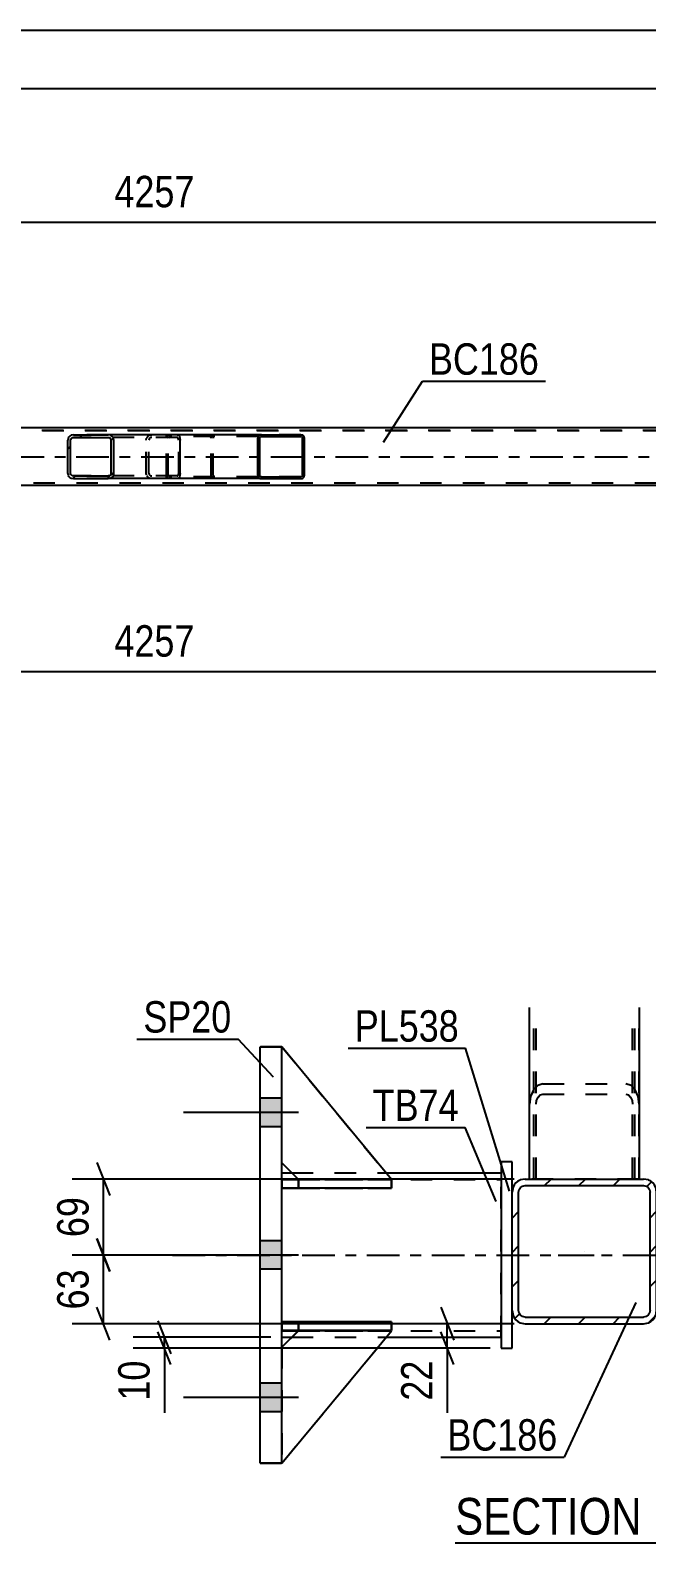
# Model space of a CAD drawing. Header units: millimetres. Extents: x 0 to 841, y 0 to 594.
# Drawn here: x 238.3 to 294.6, y 146 to 284 of the extents above; entities that cross this region are included whole.
import ezdxf

# ---------------------------------------------------------------- set-up
doc = ezdxf.new("R2010")
doc.units = ezdxf.units.MM
doc.linetypes.add('DXK_LINE_DOT2', pattern=[3.9198, 1.9599, -1.9599])
doc.linetypes.add('DXK_LINE_DOT3', pattern=[5.9187, 2.979, -0.9799, 0.9799, -0.9799])
doc.styles.add('Arial Narrow', font='ARIALN.TTF', dxfattribs={"height": 0.2})

# ---------------------------------------------------------------- blocks, each defined once
blk = doc.blocks.new('Unknown-318885327-15 - 1288')
at = {"color": 6, "linetype": 'Continuous'}
blk.add_line((277.08, 146.02), (304.3, 146.02), dxfattribs=at)
at = {"color": 0, "linetype": 'Continuous'}
for points in [[(295.19, 146.77), (295.19, 150.27), (277.08, 150.27), (277.08, 146.77)], [(298.58, 146.77), (298.58, 150.27), (296.24, 150.27), (296.24, 146.77)], [(300.91, 146.77), (300.91, 150.27), (299.63, 150.27), (299.63, 146.77)], [(304.3, 146.77), (304.3, 150.27), (301.96, 150.27), (301.96, 146.77)]]:
    blk.add_wipeout(points, dxfattribs=at)
at = {"color": 7, "linetype": 'Continuous', "style": 'Arial Narrow'}
for s, p in [('SECTION ', (277.08, 146.77)), ('F', (296.24, 146.77)), ('F', (301.96, 146.77)), ('-', (299.63, 146.77))]:
    blk.add_text(s, height=3.34, dxfattribs=at).set_placement(p)
blk = doc.blocks.new('Part-318885327-5924 - 5732')
at = {"linetype": 'Continuous'}
h = blk.add_hatch(dxfattribs=at)
h.set_pattern_fill('', scale=0.7, style=0, pattern_type=0)
h.set_pattern_definition([(45, (245.8783, 246.8129), (-1.57154, 1.57154), [])])
h.paths.add_polyline_path([(245.92, 246.63), (245.88, 246.81), (245.77, 246.97), (245.61, 247.07), (245.41, 247.11), (242.23, 247.11), (242.04, 247.07), (241.87, 246.97), (241.76, 246.81), (241.73, 246.63), (241.73, 243.59), (241.76, 243.41), (241.87, 243.25), (242.04, 243.15), (242.23, 243.11), (245.41, 243.11), (245.61, 243.15), (245.77, 243.25), (245.88, 243.41), (245.92, 243.59)])
h.paths.add_polyline_path([(245.65, 243.5), (245.59, 243.42), (245.51, 243.37), (245.41, 243.35), (242.23, 243.35), (242.13, 243.37), (242.05, 243.42), (242, 243.5), (241.98, 243.59), (241.98, 246.63), (242, 246.72), (242.05, 246.8), (242.13, 246.85), (242.23, 246.87), (245.41, 246.87), (245.51, 246.85), (245.59, 246.8), (245.65, 246.72), (245.67, 246.63), (245.67, 243.59)])
at = {"color": 2, "linetype": 'Continuous'}
for p, q in [((242.23, 247.11), (242.04, 247.07)), ((242.23, 247.11), (245.41, 247.11)), ((251.71, 247.11), (245.41, 247.11)), ((245.61, 247.07), (245.41, 247.11)), ((251.71, 247.11), (251.82, 247.07)), ((251.82, 247.07), (251.91, 246.97)), ((241.76, 246.81), (241.73, 246.63)), ((241.73, 243.59), (241.73, 246.63)), ((241.98, 246.63), (242, 246.72)), ((241.98, 243.59), (241.98, 246.63)), ((242, 246.72), (242.05, 246.8)), ((242.05, 246.8), (242.13, 246.85)), ((242.13, 246.85), (242.23, 246.87)), ((242.23, 246.87), (245.41, 246.87)), ((245.41, 246.87), (245.51, 246.85)), ((245.51, 246.85), (245.59, 246.8)), ((245.59, 246.8), (245.65, 246.72)), ((245.65, 246.72), (245.67, 246.63)), ((245.67, 243.59), (245.67, 246.63)), ((245.92, 246.63), (245.88, 246.81)), ((245.92, 243.59), (245.92, 246.63)), ((251.91, 246.97), (251.96, 246.81)), ((251.96, 246.81), (251.98, 246.63)), ((251.98, 243.59), (251.98, 246.63)), ((241.73, 243.59), (241.76, 243.41)), ((242, 243.5), (241.98, 243.59)), ((242.05, 243.42), (242, 243.5)), ((242.04, 243.15), (242.23, 243.11)), ((242.13, 243.37), (242.05, 243.42)), ((242.23, 243.35), (242.13, 243.37)), ((242.23, 243.35), (245.41, 243.35)), ((242.23, 243.11), (245.41, 243.11)), ((245.51, 243.37), (245.41, 243.35)), ((245.41, 243.11), (245.61, 243.15)), ((251.71, 243.11), (245.41, 243.11)), ((245.59, 243.42), (245.51, 243.37)), ((245.65, 243.5), (245.59, 243.42)), ((245.67, 243.59), (245.65, 243.5)), ((245.88, 243.41), (245.92, 243.59)), ((251.82, 243.15), (251.71, 243.11)), ((251.91, 243.25), (251.82, 243.15)), ((251.96, 243.41), (251.91, 243.25)), ((251.98, 243.59), (251.96, 243.41))]:
    blk.add_line(p, q, dxfattribs=at)
at = {"color": 7, "linetype": 'DXK_LINE_DOT2'}
for p, q in [((245.41, 247.11), (242.23, 247.11)), ((249.19, 247.07), (249.38, 247.11)), ((250.72, 246.87), (250.72, 247.11)), ((251.71, 246.87), (242.23, 246.87)), ((248.88, 246.63), (248.92, 246.81)), ((248.88, 243.59), (248.88, 246.63)), ((249.15, 246.72), (249.13, 246.63)), ((249.13, 243.59), (249.13, 246.63)), ((249.2, 246.8), (249.15, 246.72)), ((249.28, 246.85), (249.2, 246.8)), ((249.38, 246.87), (249.28, 246.85)), ((251.77, 246.85), (251.71, 246.87)), ((251.81, 246.8), (251.77, 246.85)), ((251.84, 246.72), (251.81, 246.8)), ((251.85, 246.63), (251.84, 246.72)), ((251.85, 243.59), (251.85, 246.63)), ((251.71, 243.35), (242.23, 243.35)), ((245.41, 243.11), (242.23, 243.11)), ((248.92, 243.41), (248.88, 243.59)), ((249.13, 243.59), (249.15, 243.5)), ((249.15, 243.5), (249.2, 243.42)), ((249.38, 243.11), (249.19, 243.15)), ((249.2, 243.42), (249.22, 243.41)), ((249.22, 243.41), (249.28, 243.37)), ((249.28, 243.37), (249.38, 243.35)), ((250.72, 243.11), (250.72, 243.35)), ((251.71, 243.35), (251.77, 243.37)), ((251.77, 243.37), (251.81, 243.42)), ((251.81, 243.42), (251.84, 243.5)), ((251.84, 243.5), (251.85, 243.59))]:
    blk.add_line(p, q, dxfattribs=at)
at = {"color": 2, "linetype": 'Continuous'}
for centre, start, end in [((242.21, 246.61), 111.1941, 156.1506), ((245.43, 246.61), 23.8494, 68.8059), ((242.21, 243.6), 203.8494, 248.8059), ((245.43, 243.6), 291.1941, 336.1506)]:
    blk.add_arc(centre, 0.492, start, end, dxfattribs=at)
at = {"color": 7, "linetype": 'DXK_LINE_DOT2'}
for centre, start, end in [((249.37, 246.61), 111.1941, 156.1506), ((249.37, 243.6), 203.8494, 248.8059)]:
    blk.add_arc(centre, 0.492, start, end, dxfattribs=at)
blk = doc.blocks.new('Part-318885327-5861 - 5732')
at = {"color": 7, "linetype": 'DXK_LINE_DOT2'}
for p, q in [((735.2, 247.51), (70.85, 247.51)), ((70.85, 247.51), (734.45, 247.51)), ((734.45, 242.71), (70.85, 242.71))]:
    blk.add_line(p, q, dxfattribs=at)
at = {"color": 2, "linetype": 'Continuous'}
for p, q in [((333.97, 247.75), (169.7, 247.75)), ((333.97, 242.47), (169.7, 242.47))]:
    blk.add_line(p, q, dxfattribs=at)
at = {"color": 7, "linetype": 'DXK_LINE_DOT3'}
blk.add_line((70.85, 245.11), (734.86, 245.11), dxfattribs=at)
blk = doc.blocks.new('Part-318885327-5923 - 5732')
at = {"linetype": 'Continuous'}
h = blk.add_hatch(dxfattribs=at)
h.set_pattern_fill('', scale=0.7, style=0, pattern_type=0)
h.set_pattern_definition([(45, (263.3018, 246.9117), (-1.57154, 1.57154), [])])
h.paths.add_polyline_path([(263.33, 246.79), (263.3, 246.91), (263.23, 247.02), (263.12, 247.08), (262.99, 247.11), (259.41, 247.11), (259.28, 247.08), (259.17, 247.02), (259.1, 246.91), (259.07, 246.79), (259.07, 243.43), (259.1, 243.31), (259.17, 243.2), (259.28, 243.13), (259.41, 243.11), (262.99, 243.11), (263.12, 243.13), (263.23, 243.2), (263.3, 243.31), (263.33, 243.43)])
h.paths.add_polyline_path([(263.14, 243.37), (263.11, 243.32), (263.05, 243.28), (262.99, 243.27), (259.41, 243.27), (259.35, 243.28), (259.29, 243.32), (259.25, 243.37), (259.24, 243.43), (259.24, 246.79), (259.25, 246.85), (259.29, 246.9), (259.35, 246.94), (259.41, 246.95), (262.99, 246.95), (263.05, 246.94), (263.11, 246.9), (263.14, 246.85), (263.16, 246.79), (263.16, 243.43)])
at = {"color": 7, "linetype": 'DXK_LINE_DOT2'}
for p, q in [((250.93, 247.08), (251.06, 247.11)), ((251.71, 247.11), (251.06, 247.11)), ((254.64, 247.11), (254.77, 247.08)), ((262.99, 247.11), (259.41, 247.11)), ((250.72, 246.79), (250.75, 246.91)), ((250.72, 243.43), (250.72, 246.79)), ((250.9, 246.85), (250.89, 246.79)), ((250.89, 243.43), (250.89, 246.79)), ((250.94, 246.9), (250.9, 246.85)), ((251, 246.94), (250.94, 246.9)), ((251.06, 246.95), (251, 246.94)), ((262.99, 246.95), (251.06, 246.95)), ((254.7, 246.94), (254.64, 246.95)), ((254.76, 246.9), (254.7, 246.94)), ((254.8, 246.85), (254.76, 246.9)), ((254.81, 246.79), (254.8, 246.85)), ((254.81, 243.43), (254.81, 246.79)), ((254.95, 246.91), (254.98, 246.79)), ((254.98, 243.43), (254.98, 246.79)), ((250.75, 243.31), (250.72, 243.43)), ((250.89, 243.43), (250.9, 243.37)), ((250.9, 243.37), (250.94, 243.32)), ((251.06, 243.11), (250.93, 243.13)), ((250.94, 243.32), (251, 243.28)), ((251, 243.28), (251.06, 243.27)), ((262.99, 243.27), (251.06, 243.27)), ((251.71, 243.11), (251.06, 243.11)), ((254.64, 243.27), (254.7, 243.28)), ((254.77, 243.13), (254.64, 243.11)), ((254.7, 243.28), (254.76, 243.32)), ((254.76, 243.32), (254.8, 243.37)), ((254.8, 243.37), (254.81, 243.43)), ((254.98, 243.43), (254.95, 243.31)), ((259.41, 243.11), (262.99, 243.11))]:
    blk.add_line(p, q, dxfattribs=at)
at = {"color": 2, "linetype": 'Continuous'}
for p, q in [((259.41, 247.11), (251.71, 247.11)), ((259.41, 247.11), (259.28, 247.08)), ((259.41, 247.11), (262.99, 247.11)), ((263.12, 247.08), (262.99, 247.11)), ((259.1, 246.91), (259.07, 246.79)), ((259.07, 243.43), (259.07, 246.79)), ((259.24, 246.79), (259.25, 246.85)), ((259.24, 243.43), (259.24, 246.79)), ((259.25, 246.85), (259.29, 246.9)), ((259.29, 246.9), (259.35, 246.94)), ((259.35, 246.94), (259.41, 246.95)), ((259.41, 246.95), (262.99, 246.95)), ((262.99, 246.95), (263.05, 246.94)), ((263.05, 246.94), (263.11, 246.9)), ((263.11, 246.9), (263.14, 246.85)), ((263.14, 246.85), (263.16, 246.79)), ((263.16, 243.43), (263.16, 246.79)), ((263.33, 246.79), (263.3, 246.91)), ((263.33, 243.43), (263.33, 246.79)), ((259.41, 243.11), (251.71, 243.11)), ((259.07, 243.43), (259.1, 243.31)), ((259.25, 243.37), (259.24, 243.43)), ((259.29, 243.32), (259.25, 243.37)), ((259.28, 243.13), (259.41, 243.11)), ((259.35, 243.28), (259.29, 243.32)), ((259.41, 243.27), (259.35, 243.28)), ((259.41, 243.27), (262.99, 243.27)), ((259.41, 243.11), (262.99, 243.11)), ((263.05, 243.28), (262.99, 243.27)), ((262.99, 243.11), (263.12, 243.13)), ((263.11, 243.32), (263.05, 243.28)), ((263.14, 243.37), (263.11, 243.32)), ((263.16, 243.43), (263.14, 243.37)), ((263.3, 243.31), (263.33, 243.43))]:
    blk.add_line(p, q, dxfattribs=at)
at = {"color": 7, "linetype": 'DXK_LINE_DOT2'}
for centre, start, end in [((251.05, 246.78), 110.7583, 155.68), ((254.65, 246.78), 24.32, 69.2417), ((251.05, 243.44), 204.32, 249.2417), ((254.65, 243.44), 290.7583, 335.68)]:
    blk.add_arc(centre, 0.331, start, end, dxfattribs=at)
at = {"color": 2, "linetype": 'Continuous'}
for centre, start, end in [((259.4, 246.78), 110.7583, 155.68), ((263, 246.78), 24.32, 69.2417), ((259.4, 243.44), 204.32, 249.2417), ((263, 243.44), 290.7583, 335.68)]:
    blk.add_arc(centre, 0.331, start, end, dxfattribs=at)
blk = doc.blocks.new('Bolt-318885327-1454 - 1288')
at = {"linetype": 'Continuous'}
for points in [[(261.27, 183.97), (261.27, 186.57), (259.27, 186.57), (259.27, 183.97)], [(261.27, 183.97), (261.27, 186.57), (259.27, 186.57), (259.27, 183.97)], [(261.27, 183.97), (261.27, 186.57), (259.27, 186.57), (259.27, 183.97)], [(261.27, 170.97), (261.27, 173.57), (259.27, 173.57), (259.27, 170.97)], [(261.27, 170.97), (261.27, 173.57), (259.27, 173.57), (259.27, 170.97)], [(261.27, 157.97), (261.27, 160.57), (259.27, 160.57), (259.27, 157.97)], [(261.27, 157.97), (261.27, 160.57), (259.27, 160.57), (259.27, 157.97)], [(261.27, 157.97), (261.27, 160.57), (259.27, 160.57), (259.27, 157.97)]]:
    blk.add_hatch(color=1, dxfattribs=at).paths.add_polyline_path(points)
at = {"color": 1, "linetype": 'Continuous'}
for p, q in [((261.27, 186.57), (259.27, 186.57)), ((261.27, 186.57), (259.27, 186.57)), ((261.27, 186.57), (259.27, 186.57)), ((262.77, 185.27), (252.27, 185.27)), ((262.77, 185.27), (252.27, 185.27)), ((262.77, 185.27), (252.27, 185.27)), ((261.27, 183.97), (259.27, 183.97)), ((261.27, 183.97), (259.27, 183.97)), ((261.27, 183.97), (259.27, 183.97)), ((261.27, 173.57), (259.27, 173.57)), ((261.27, 173.57), (259.27, 173.57)), ((262.77, 172.27), (252.27, 172.27)), ((262.77, 172.27), (252.27, 172.27)), ((261.27, 170.97), (259.27, 170.97)), ((261.27, 170.97), (259.27, 170.97)), ((261.27, 160.57), (259.27, 160.57)), ((261.27, 160.57), (259.27, 160.57)), ((261.27, 160.57), (259.27, 160.57)), ((262.77, 159.27), (252.27, 159.27)), ((262.77, 159.27), (252.27, 159.27)), ((262.77, 159.27), (252.27, 159.27)), ((261.27, 157.97), (259.27, 157.97)), ((261.27, 157.97), (259.27, 157.97)), ((261.27, 157.97), (259.27, 157.97))]:
    blk.add_line(p, q, dxfattribs=at)
blk = doc.blocks.new('Part-318885327-1310 - 1288')
at = {"color": 2, "linetype": 'Continuous'}
for p, q in [((282.27, 180.78), (281.27, 180.78)), ((281.27, 180.78), (281.27, 163.78)), ((282.27, 178.01), (282.27, 180.78)), ((282.27, 163.78), (282.27, 167.21)), ((281.27, 163.78), (282.27, 163.78))]:
    blk.add_line(p, q, dxfattribs=at)
at = {"color": 7, "linetype": 'DXK_LINE_DOT2'}
blk.add_line((282.27, 167.21), (282.27, 178.01), dxfattribs=at)
blk = doc.blocks.new('Part-318885327-1325 - 1288')
at = {"color": 2, "linetype": 'Continuous'}
for p, q in [((261.27, 179.77), (262.16, 179.77)), ((270.76, 179.77), (281.27, 179.77)), ((261.27, 164.77), (262.17, 164.77)), ((270.78, 164.77), (281.27, 164.77))]:
    blk.add_line(p, q, dxfattribs=at)
at = {"color": 7, "linetype": 'DXK_LINE_DOT2'}
for p, q in [((261.27, 164.77), (261.27, 179.77)), ((262.16, 179.77), (270.76, 179.77)), ((281.27, 164.77), (281.27, 179.77)), ((261.27, 179.17), (281.27, 179.17)), ((261.27, 165.37), (281.27, 165.37)), ((262.17, 164.77), (270.78, 164.77))]:
    blk.add_line(p, q, dxfattribs=at)
at = {"color": 7, "linetype": 'DXK_LINE_DOT3'}
blk.add_line((251.27, 172.27), (291.27, 172.27), dxfattribs=at)
blk = doc.blocks.new('Part-318885327-1353 - 1288')
at = {"color": 2, "linetype": 'Continuous'}
for p, q in [((261.27, 178.38), (261.27, 179.18)), ((261.27, 179.18), (270.02, 179.18)), ((271.27, 178.38), (261.27, 178.38)), ((261.27, 178.38), (261.27, 178.38)), ((271.27, 179.18), (271.26, 179.18)), ((271.27, 178.38), (271.27, 179.18))]:
    blk.add_line(p, q, dxfattribs=at)
at = {"color": 7, "linetype": 'DXK_LINE_DOT2'}
for p, q in [((262.77, 179.18), (261.27, 179.18)), ((261.27, 178.38), (262.77, 178.38)), ((262.77, 178.38), (262.77, 179.18)), ((271.26, 179.18), (262.77, 179.18)), ((262.77, 178.38), (271.27, 178.38)), ((270.02, 179.18), (271.26, 179.18))]:
    blk.add_line(p, q, dxfattribs=at)
blk = doc.blocks.new('Part-318885327-1373 - 1288')
at = {"color": 2, "linetype": 'Continuous'}
for p, q in [((259.27, 191.27), (259.27, 191.27)), ((259.27, 191.27), (261.27, 191.27)), ((259.27, 153.27), (259.27, 191.27)), ((261.27, 191.27), (261.27, 191.27)), ((261.27, 153.27), (261.27, 191.27)), ((261.27, 153.27), (259.27, 153.27))]:
    blk.add_line(p, q, dxfattribs=at)
at = {"color": 7, "linetype": 'DXK_LINE_DOT2'}
for p, q in [((261.27, 191.27), (259.27, 191.27)), ((259.27, 191.27), (259.27, 191.27)), ((261.27, 191.27), (261.27, 191.27)), ((259.27, 153.27), (261.27, 153.27))]:
    blk.add_line(p, q, dxfattribs=at)
blk = doc.blocks.new('Part-318885327-1505 - 1288')
at = {"linetype": 'Continuous'}
h = blk.add_hatch(dxfattribs=at)
h.set_pattern_fill('', scale=0.7, style=0, pattern_type=0)
h.set_pattern_definition([(45, (294.7259, 166.1032), (-1.57154, 1.57154), [])])
h.paths.add_polyline_path([(294.27, 166.01), (294.73, 166.1), (295.12, 166.36), (295.38, 166.75), (295.47, 167.21), (295.47, 178.01), (295.38, 178.47), (295.12, 178.86), (294.73, 179.12), (294.27, 179.21), (283.47, 179.21), (283.01, 179.12), (282.62, 178.86), (282.36, 178.47), (282.27, 178.01), (282.27, 167.21), (282.36, 166.75), (282.62, 166.36), (283.01, 166.1), (283.47, 166.01)])
h.paths.add_polyline_path([(283.47, 166.61), (283.24, 166.66), (283.04, 166.79), (282.91, 166.98), (282.87, 167.21), (282.87, 178.01), (282.91, 178.24), (283.04, 178.44), (283.24, 178.57), (283.47, 178.61), (294.27, 178.61), (294.5, 178.57), (294.69, 178.44), (294.82, 178.24), (294.87, 178.01), (294.87, 167.21), (294.82, 166.98), (294.69, 166.79), (294.5, 166.66), (294.27, 166.61)])
at = {"color": 2, "linetype": 'Continuous'}
for p, q in [((282.36, 178.47), (282.27, 178.01)), ((282.87, 178.01), (282.91, 178.24)), ((282.91, 178.24), (283.04, 178.44)), ((283.47, 179.21), (283.01, 179.12)), ((283.04, 178.44), (283.24, 178.57)), ((283.24, 178.57), (283.47, 178.61)), ((283.47, 179.21), (283.47, 179.21)), ((283.47, 179.21), (294.27, 179.21)), ((283.47, 178.61), (283.47, 178.61)), ((283.47, 178.61), (294.27, 178.61)), ((294.27, 179.21), (294.27, 179.21)), ((294.73, 179.12), (294.27, 179.21)), ((294.27, 178.61), (294.27, 178.61)), ((294.27, 178.61), (294.5, 178.57)), ((294.5, 178.57), (294.69, 178.44)), ((294.69, 178.44), (294.82, 178.24)), ((294.82, 178.24), (294.87, 178.01)), ((295.47, 178.01), (295.38, 178.47)), ((282.27, 178.01), (282.27, 178.01)), ((282.27, 167.21), (282.27, 178.01)), ((282.87, 178.01), (282.87, 178.01)), ((282.87, 167.21), (282.87, 178.01)), ((294.87, 178.01), (294.87, 178.01)), ((294.87, 167.21), (294.87, 178.01)), ((295.47, 178.01), (295.47, 178.01)), ((295.47, 167.21), (295.47, 178.01)), ((282.27, 167.21), (282.27, 167.21)), ((282.27, 167.21), (282.36, 166.75)), ((282.87, 167.21), (282.87, 167.21)), ((282.91, 166.98), (282.87, 167.21)), ((283.04, 166.79), (282.91, 166.98)), ((294.82, 166.98), (294.69, 166.79)), ((294.87, 167.21), (294.82, 166.98)), ((294.87, 167.21), (294.87, 167.21)), ((295.38, 166.75), (295.47, 167.21)), ((295.47, 167.21), (295.47, 167.21)), ((283.01, 166.1), (283.47, 166.01)), ((283.24, 166.66), (283.04, 166.79)), ((283.47, 166.61), (283.24, 166.66)), ((283.47, 166.61), (283.47, 166.61)), ((283.47, 166.61), (294.27, 166.61)), ((283.47, 166.01), (283.47, 166.01)), ((283.47, 166.01), (294.27, 166.01)), ((294.5, 166.66), (294.27, 166.61)), ((294.27, 166.61), (294.27, 166.61)), ((294.27, 166.01), (294.73, 166.1)), ((294.27, 166.01), (294.27, 166.01)), ((294.69, 166.79), (294.5, 166.66))]:
    blk.add_line(p, q, dxfattribs=at)
at = {"color": 7, "linetype": 'DXK_LINE_DOT3'}
blk.add_line((288.87, 172.61), (288.87, 172.61), dxfattribs=at)
at = {"color": 2, "linetype": 'Continuous'}
for centre, start, end in [((283.47, 178.01), 112.5, 157.5), ((294.27, 178.01), 22.5, 67.5), ((283.47, 167.21), 202.5, 247.5), ((294.27, 167.21), 292.5, 337.5)]:
    blk.add_arc(centre, 1.2, start, end, dxfattribs=at)
blk = doc.blocks.new('Part-318885327-1377 - 1288')
at = {"color": 7, "linetype": 'DXK_LINE_DOT2'}
for p, q in [((262.77, 165.37), (261.27, 163.87)), ((261.27, 153.28), (271.27, 165.37)), ((261.27, 163.87), (262.77, 165.37)), ((261.27, 153.28), (271.27, 165.37)), ((271.27, 165.37), (262.77, 165.37)), ((262.77, 165.37), (262.77, 165.37)), ((262.77, 165.37), (271.27, 165.37)), ((271.27, 165.37), (271.27, 165.37)), ((261.27, 163.87), (261.27, 153.28))]:
    blk.add_line(p, q, dxfattribs=at)
blk = doc.blocks.new('Part-318885327-1378 - 1288')
at = {"color": 2, "linetype": 'Continuous'}
for p, q in [((261.27, 191.28), (261.27, 191.28)), ((261.27, 191.28), (261.27, 191.27)), ((271.27, 179.17), (261.27, 191.28)), ((262.76, 179.18), (261.27, 180.67)), ((270.02, 179.17), (271.27, 179.17)), ((271.27, 179.17), (271.27, 179.17))]:
    blk.add_line(p, q, dxfattribs=at)
at = {"color": 7, "linetype": 'DXK_LINE_DOT2'}
for p, q in [((261.27, 191.28), (271.27, 179.17)), ((261.27, 180.67), (261.27, 191.27)), ((262.77, 179.17), (261.27, 180.67)), ((262.77, 179.17), (262.76, 179.18)), ((271.27, 179.17), (262.77, 179.17)), ((262.77, 179.17), (262.77, 179.17)), ((262.77, 179.17), (270.02, 179.17))]:
    blk.add_line(p, q, dxfattribs=at)
blk = doc.blocks.new('Part-318885327-1379 - 1288')
at = {"color": 7, "linetype": 'DXK_LINE_DOT2'}
for p, q in [((261.27, 180.67), (261.27, 191.28)), ((261.27, 191.28), (271.27, 179.17)), ((261.27, 191.28), (271.27, 179.17)), ((262.77, 179.17), (261.27, 180.67)), ((262.77, 179.17), (261.27, 180.67)), ((271.27, 179.17), (262.77, 179.17)), ((262.77, 179.17), (262.77, 179.17)), ((262.77, 179.17), (271.27, 179.17)), ((271.27, 179.17), (271.27, 179.17))]:
    blk.add_line(p, q, dxfattribs=at)
blk = doc.blocks.new('Part-318885327-1380 - 1288')
at = {"color": 7, "linetype": 'DXK_LINE_DOT2'}
for p, q in [((261.27, 166.18), (262.77, 166.18)), ((271.27, 166.18), (261.27, 166.18)), ((261.27, 166.18), (261.27, 166.18)), ((261.27, 166.18), (261.27, 165.38)), ((261.27, 166.18), (261.27, 165.38)), ((262.77, 166.18), (271.27, 166.18)), ((262.77, 166.18), (262.77, 165.38)), ((271.27, 166.18), (271.27, 165.38)), ((262.77, 165.38), (261.27, 165.38)), ((261.27, 165.38), (271.27, 165.38)), ((261.27, 165.38), (261.27, 165.38)), ((271.27, 165.38), (262.77, 165.38))]:
    blk.add_line(p, q, dxfattribs=at)
blk = doc.blocks.new('Part-318885327-1468 - 1288')
at = {"color": 7, "linetype": 'DXK_LINE_DOT2'}
for p, q in [((261.27, 179.18), (262.77, 179.18)), ((271.03, 179.18), (261.27, 179.18)), ((261.27, 179.18), (261.27, 179.18)), ((261.27, 179.18), (261.27, 178.38)), ((261.27, 179.18), (261.27, 178.38)), ((262.77, 178.38), (261.27, 178.38)), ((261.27, 178.38), (271.27, 178.38)), ((261.27, 178.38), (261.27, 178.38)), ((262.77, 179.18), (271.27, 179.18)), ((262.77, 179.18), (262.77, 178.38)), ((271.27, 178.38), (262.77, 178.38)), ((271.27, 179.18), (271.27, 178.38))]:
    blk.add_line(p, q, dxfattribs=at)
blk = doc.blocks.new('Part-318885327-1469 - 1288')
at = {"color": 2, "linetype": 'Continuous'}
for p, q in [((261.27, 165.38), (261.27, 166.18)), ((271.27, 166.18), (261.27, 166.18)), ((271.27, 165.38), (271.27, 166.18)), ((271.27, 165.38), (261.27, 165.38)), ((261.27, 165.38), (261.27, 165.38))]:
    blk.add_line(p, q, dxfattribs=at)
at = {"color": 7, "linetype": 'DXK_LINE_DOT2'}
for p, q in [((262.77, 166.18), (261.27, 166.18)), ((262.77, 165.38), (262.77, 166.18)), ((271.27, 166.18), (262.77, 166.18)), ((261.27, 165.38), (262.77, 165.38)), ((262.77, 165.38), (271.27, 165.38))]:
    blk.add_line(p, q, dxfattribs=at)
blk = doc.blocks.new('Part-318885327-1475 - 1288')
at = {"color": 2, "linetype": 'Continuous'}
for p, q in [((262.77, 165.37), (261.27, 163.87)), ((261.27, 153.28), (271.27, 165.37)), ((271.27, 165.37), (262.77, 165.37)), ((262.77, 165.37), (262.77, 165.37)), ((271.27, 165.37), (271.27, 165.37))]:
    blk.add_line(p, q, dxfattribs=at)
at = {"color": 7, "linetype": 'DXK_LINE_DOT2'}
for p, q in [((261.27, 163.87), (262.77, 165.37)), ((261.27, 153.28), (271.27, 165.37)), ((262.77, 165.37), (271.27, 165.37)), ((261.27, 163.87), (261.27, 153.28))]:
    blk.add_line(p, q, dxfattribs=at)
blk = doc.blocks.new('Part-318885327-1483 - 1288')
at = {"color": 7, "linetype": 'DXK_LINE_DOT2'}
for p, q in [((283.87, 179.21), (283.87, 194.87)), ((284.47, 179.21), (284.47, 194.87)), ((293.27, 179.21), (293.27, 194.87)), ((293.87, 179.21), (293.87, 194.87)), ((284.61, 187.75), (284.22, 187.34)), ((285.07, 187.89), (284.61, 187.75)), ((285.07, 187.89), (292.67, 187.89)), ((293.13, 187.75), (292.67, 187.89)), ((293.52, 187.34), (293.13, 187.75)), ((283.96, 186.74), (283.87, 186.03)), ((284.22, 187.34), (283.96, 186.74)), ((284.47, 186.03), (284.51, 186.38)), ((284.51, 186.38), (284.64, 186.69)), ((284.64, 186.69), (284.84, 186.89)), ((284.84, 186.89), (285.07, 186.96)), ((285.07, 186.96), (292.67, 186.96)), ((292.67, 186.96), (292.9, 186.89)), ((292.9, 186.89), (293.09, 186.69)), ((293.09, 186.69), (293.22, 186.38)), ((293.22, 186.38), (293.27, 186.03)), ((293.78, 186.74), (293.52, 187.34)), ((293.87, 186.03), (293.78, 186.74)), ((283.87, 179.21), (293.87, 179.21))]:
    blk.add_line(p, q, dxfattribs=at)
blk = doc.blocks.new('Part-318885327-1484 - 1288')
at = {"color": 2, "linetype": 'Continuous'}
for p, q in [((283.87, 179.21), (283.87, 194.87)), ((293.87, 194.87), (293.87, 179.21))]:
    blk.add_line(p, q, dxfattribs=at)
at = {"color": 7, "linetype": 'DXK_LINE_DOT2'}
for p, q in [((284.27, 179.21), (284.27, 194.87)), ((293.47, 179.21), (293.47, 194.87)), ((293.87, 179.21), (283.87, 179.21))]:
    blk.add_line(p, q, dxfattribs=at)
blk = doc.blocks.new('Part-318885327-1514 - 1288')
at = {"color": 2, "linetype": 'Continuous'}
for p, q in [((304.97, 179.77), (296.47, 179.77)), ((314.47, 179.77), (313.57, 179.77)), ((304.96, 164.77), (296.47, 164.77)), ((314.47, 164.77), (313.56, 164.77))]:
    blk.add_line(p, q, dxfattribs=at)
at = {"color": 7, "linetype": 'DXK_LINE_DOT2'}
for p, q in [((296.47, 164.77), (296.47, 179.77)), ((313.57, 179.77), (304.97, 179.77)), ((314.47, 179.77), (314.47, 164.77)), ((314.47, 179.17), (296.47, 179.17)), ((296.47, 165.37), (314.47, 165.37)), ((313.56, 164.77), (304.96, 164.77))]:
    blk.add_line(p, q, dxfattribs=at)
at = {"color": 7, "linetype": 'DXK_LINE_DOT3'}
blk.add_line((286.47, 172.27), (324.47, 172.27), dxfattribs=at)
blk = doc.blocks.new('StraightDimension-318885327-6142 - 5732')
at = {"color": 7, "linetype": 'Continuous'}
blk.add_line((60.63, 278.71), (735.87, 278.71), dxfattribs=at)
blk = doc.blocks.new('StraightDimension-318885327-6186 - 5732')
at = {"color": 7, "linetype": 'Continuous'}
blk.add_line((59.99, 284.02), (736.5, 284.02), dxfattribs=at)
blk = doc.blocks.new('StraightDimension-318885327-16046 - 5732')
at = {"color": 7, "linetype": 'Continuous'}
blk.add_line((164.5, 225.52), (334.77, 225.52), dxfattribs=at)
at = {"color": 0}
blk.add_wipeout([(253.9, 226.27), (253.9, 230.47), (245.38, 230.47), (245.38, 226.27)], dxfattribs=at)
at = {"color": 3, "style": 'Arial Narrow'}
blk.add_text('4257', height=2.863, dxfattribs=at).set_placement((245.98, 226.87))
blk = doc.blocks.new('StraightDimension-318885327-16086 - 5732')
at = {"color": 7, "linetype": 'Continuous'}
blk.add_line((164.5, 266.52), (334.77, 266.52), dxfattribs=at)
at = {"color": 0}
blk.add_wipeout([(253.9, 267.27), (253.9, 271.47), (245.38, 271.47), (245.38, 267.27)], dxfattribs=at)
at = {"color": 3, "style": 'Arial Narrow'}
blk.add_text('4257', height=2.863, dxfattribs=at).set_placement((245.98, 267.87))
blk = doc.blocks.new('StraightDimension-318885327-1555 - 1288')
at = {"color": 7, "linetype": 'Continuous'}
for p, q in [((275.76, 167.51), (276.96, 164.51)), ((282.47, 166.01), (273.51, 166.01)), ((276.36, 163.78), (276.36, 166.01)), ((276.96, 162.28), (275.76, 165.28)), ((280.27, 163.78), (273.51, 163.78)), ((276.36, 163.78), (276.36, 157.87)), ((276.36, 163.78), (276.36, 157.87))]:
    blk.add_line(p, q, dxfattribs=at)
at = {"color": 0}
blk.add_wipeout([(275.61, 163.25), (271.41, 163.25), (271.41, 158.39), (275.61, 158.39)], dxfattribs=at)
at = {"color": 3, "style": 'Arial Narrow'}
blk.add_text('22', height=2.863, rotation=90.0002, dxfattribs=at).set_placement((275.01, 158.99))
blk = doc.blocks.new('StraightDimension-318885327-1587 - 1288')
at = {"color": 7, "linetype": 'Continuous'}
for p, q in [((244.37, 180.71), (245.57, 177.71)), ((282.47, 179.21), (242.12, 179.21)), ((244.97, 172.27), (244.97, 179.21)), ((245.57, 170.77), (244.37, 173.77)), ((253.31, 172.27), (242.12, 172.27))]:
    blk.add_line(p, q, dxfattribs=at)
at = {"color": 0}
blk.add_wipeout([(244.22, 178.17), (240.02, 178.17), (240.02, 173.31), (244.22, 173.31)], dxfattribs=at)
at = {"color": 3, "style": 'Arial Narrow'}
blk.add_text('69', height=2.863, rotation=90.0002, dxfattribs=at).set_placement((243.62, 173.91))
blk = doc.blocks.new('StraightDimension-318885327-1516 - 1288')
at = {"color": 7, "linetype": 'Continuous'}
for p, q in [((249.94, 166.27), (251.14, 163.27)), ((260.27, 164.77), (247.69, 164.77)), ((251.14, 162.28), (249.94, 165.28)), ((250.54, 163.78), (250.54, 164.77)), ((280.27, 163.78), (247.69, 163.78)), ((250.54, 163.78), (250.54, 157.87)), ((250.54, 163.78), (250.54, 157.87))]:
    blk.add_line(p, q, dxfattribs=at)
at = {"color": 0}
blk.add_wipeout([(249.79, 163.25), (245.59, 163.25), (245.59, 158.39), (249.79, 158.39)], dxfattribs=at)
at = {"color": 3, "style": 'Arial Narrow'}
blk.add_text('10', height=2.863, rotation=90.0002, dxfattribs=at).set_placement((249.19, 158.99))
blk = doc.blocks.new('StraightDimension-318885327-1598 - 1288')
at = {"color": 7, "linetype": 'Continuous'}
for p, q in [((244.37, 173.77), (245.57, 170.77)), ((253.31, 172.27), (242.12, 172.27)), ((244.97, 166.01), (244.97, 172.27)), ((245.57, 164.51), (244.37, 167.51)), ((282.47, 166.01), (242.12, 166.01))]:
    blk.add_line(p, q, dxfattribs=at)
at = {"color": 0}
blk.add_wipeout([(244.22, 171.57), (240.02, 171.57), (240.02, 166.71), (244.22, 166.71)], dxfattribs=at)
at = {"color": 3, "style": 'Arial Narrow'}
blk.add_text('63', height=2.863, rotation=90.0002, dxfattribs=at).set_placement((243.62, 167.31))
blk = doc.blocks.new('Mark-318885327-5857 - 5732')
at = {"color": 0}
blk.add_wipeout([(284.73, 252.59), (284.73, 255.59), (274.69, 255.59), (274.69, 252.59)], dxfattribs=at)
blk.add_wipeout([(284.73, 252.59), (284.73, 255.59), (274.69, 255.59), (274.69, 252.59)], dxfattribs=at)
at = {"color": 30, "linetype": 'Continuous'}
for p, q in [((270.55, 246.44), (274.09, 251.99)), ((274.09, 251.99), (285.33, 251.99))]:
    blk.add_line(p, q, dxfattribs=at)
at = {"color": 3, "style": 'Arial Narrow'}
blk.add_text('BC186', height=2.863, dxfattribs=at).set_placement((274.69, 252.59))
blk = doc.blocks.new('Mark-318885327-1321 - 1288')
at = {"color": 0}
blk.add_wipeout([(277.4, 184.5), (277.4, 187.5), (269.55, 187.5), (269.55, 184.5)], dxfattribs=at)
blk.add_wipeout([(277.4, 184.5), (277.4, 187.5), (269.55, 187.5), (269.55, 184.5)], dxfattribs=at)
at = {"color": 30, "linetype": 'Continuous'}
for p in [(268.95, 183.9), (280.82, 177.15)]:
    blk.add_line(p, (278, 183.9), dxfattribs=at)
at = {"color": 3, "style": 'Arial Narrow'}
blk.add_text('TB74', height=2.863, dxfattribs=at).set_placement((269.55, 184.5))
blk = doc.blocks.new('Mark-318885327-1369 - 1288')
at = {"color": 0}
blk.add_wipeout([(256.66, 192.57), (256.66, 195.57), (248.62, 195.57), (248.62, 192.57)], dxfattribs=at)
blk.add_wipeout([(256.66, 192.57), (256.66, 195.57), (248.62, 195.57), (248.62, 192.57)], dxfattribs=at)
at = {"color": 30, "linetype": 'Continuous'}
for p in [(248.02, 191.97), (260.5, 188.5)]:
    blk.add_line(p, (257.26, 191.97), dxfattribs=at)
at = {"color": 3, "style": 'Arial Narrow'}
blk.add_text('SP20', height=2.863, dxfattribs=at).set_placement((248.62, 192.57))
blk = doc.blocks.new('Mark-318885327-1306 - 1288')
at = {"color": 0}
blk.add_wipeout([(277.42, 191.74), (277.42, 194.74), (267.92, 194.74), (267.92, 191.74)], dxfattribs=at)
blk.add_wipeout([(277.42, 191.74), (277.42, 194.74), (267.92, 194.74), (267.92, 191.74)], dxfattribs=at)
at = {"color": 30, "linetype": 'Continuous'}
for p in [(267.32, 191.14), (282.04, 178.09)]:
    blk.add_line(p, (278.02, 191.14), dxfattribs=at)
at = {"color": 3, "style": 'Arial Narrow'}
blk.add_text('PL538', height=2.863, dxfattribs=at).set_placement((267.92, 191.74))
blk = doc.blocks.new('Mark-318885327-1501 - 1288')
at = {"color": 0}
blk.add_wipeout([(286.42, 154.43), (286.42, 157.43), (276.37, 157.43), (276.37, 154.43)], dxfattribs=at)
blk.add_wipeout([(286.42, 154.43), (286.42, 157.43), (276.37, 157.43), (276.37, 154.43)], dxfattribs=at)
at = {"color": 30, "linetype": 'Continuous'}
for p in [(293.57, 167.93), (275.77, 153.83)]:
    blk.add_line(p, (287.02, 153.83), dxfattribs=at)
at = {"color": 3, "style": 'Arial Narrow'}
blk.add_text('BC186', height=2.863, dxfattribs=at).set_placement((276.37, 154.43))

msp = doc.modelspace()

# ---------------------------------------------------------------- block references
for name in ['StraightDimension-318885327-6142 - 5732', 'Part-318885327-5861 - 5732', 'Part-318885327-5924 - 5732', 'Part-318885327-5923 - 5732', 'StraightDimension-318885327-16046 - 5732', 'Part-318885327-1483 - 1288', 'Part-318885327-1484 - 1288', 'Part-318885327-1373 - 1288', 'Part-318885327-1378 - 1288', 'Part-318885327-1379 - 1288', 'Bolt-318885327-1454 - 1288', 'Part-318885327-1310 - 1288', 'Part-318885327-1325 - 1288', 'Part-318885327-1514 - 1288', 'Part-318885327-1353 - 1288', 'Part-318885327-1468 - 1288', 'Part-318885327-1505 - 1288', 'Part-318885327-1380 - 1288', 'Part-318885327-1469 - 1288', 'Part-318885327-1377 - 1288', 'Part-318885327-1475 - 1288', 'Unknown-318885327-15 - 1288']:
    msp.add_blockref(name, (0, 0))

# ---------------------------------------------------------------- next in the draw order: block references
for name in ['StraightDimension-318885327-6186 - 5732', 'Mark-318885327-1369 - 1288', 'StraightDimension-318885327-1587 - 1288', 'StraightDimension-318885327-1555 - 1288']:
    msp.add_blockref(name, (0, 0))

# ---------------------------------------------------------------- next in the draw order: block references
for name in ['StraightDimension-318885327-16086 - 5732', 'Mark-318885327-5857 - 5732', 'Mark-318885327-1321 - 1288', 'StraightDimension-318885327-1516 - 1288']:
    msp.add_blockref(name, (0, 0))

# ---------------------------------------------------------------- next in the draw order: block references
for name in ['Mark-318885327-1306 - 1288', 'StraightDimension-318885327-1598 - 1288']:
    msp.add_blockref(name, (0, 0))

# ---------------------------------------------------------------- next in the draw order: block references
msp.add_blockref('Mark-318885327-1501 - 1288', (0, 0))

doc.saveas('drawing.dxf')
